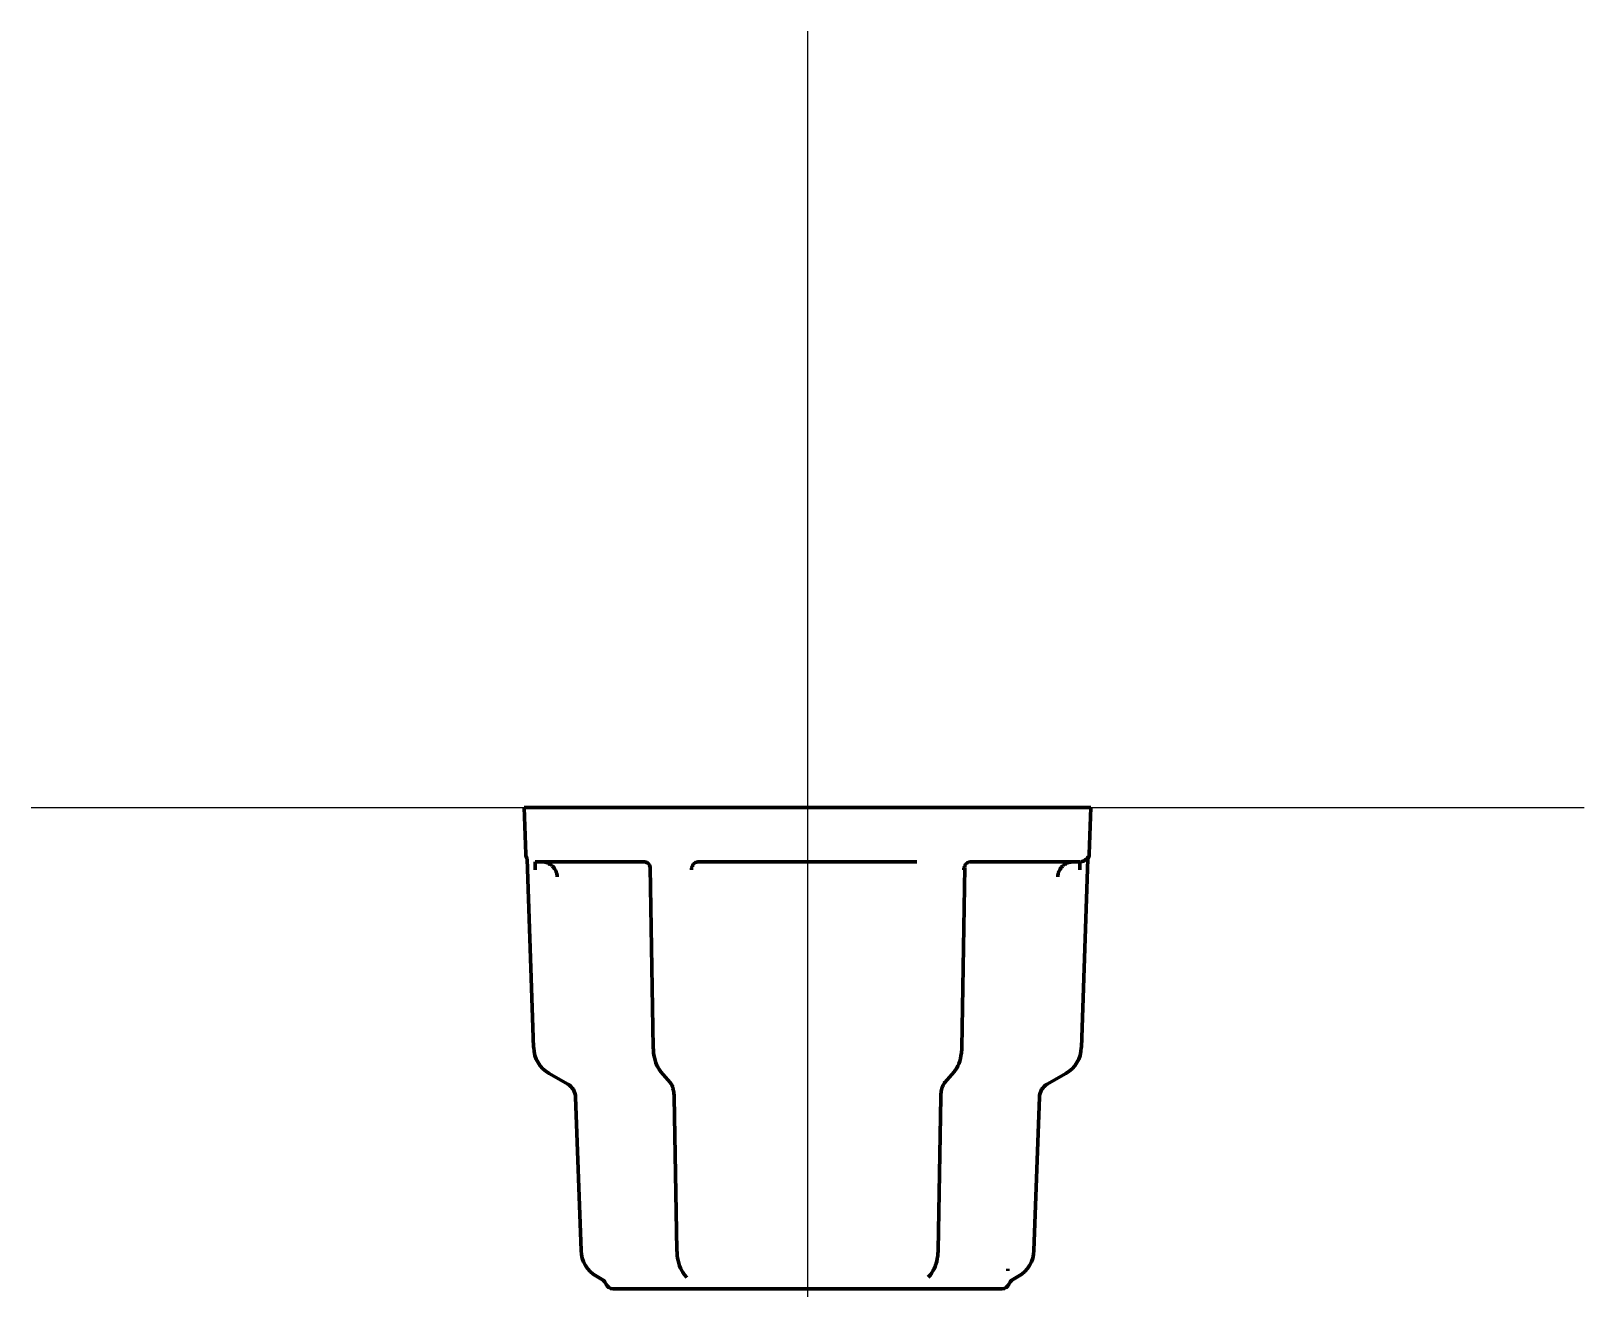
# Model space of a CAD drawing. Header units: inches. Extents: x -2405 to 7588, y 441 to 5654.
# Drawn here: x 2374.7 to 2474.7, y 1545.4 to 1626.4 of the extents above; entities that cross this region are included whole.
import ezdxf

# ---------------------------------------------------------------- set-up
doc = ezdxf.new("R2010")
doc.units = ezdxf.units.IN

# ---------------------------------------------------------------- blocks, each defined once
blk = doc.blocks.new('A$C773D0E90')
at = {"color": 4}
for p, q in [((0, 50), (0, -50)), ((-50, 0), (50, 0))]:
    blk.add_line(p, q, dxfattribs=at)

msp = doc.modelspace()

# ---------------------------------------------------------------- linework, layer by layer
at = {"linetype": 'Continuous', "lineweight": 70}
for p, q in [((2442.93, 1576.35), (2406.43, 1576.35)), ((2406.43, 1576.35), (2406.53, 1573.34)), ((2442.82, 1573.34), (2442.93, 1576.35)), ((2407.04, 1560.89), (2406.62, 1573.03)), ((2442.73, 1573.03), (2442.31, 1560.89)), ((2407.14, 1572.85), (2414.18, 1572.85)), ((2414.54, 1572.5), (2414.74, 1560.9)), ((2417.64, 1572.85), (2431.71, 1572.85)), ((2434.61, 1560.9), (2434.81, 1572.49)), ((2435.17, 1572.85), (2442.21, 1572.85)), ((2408.04, 1559.23), (2409.24, 1558.54)), ((2415.24, 1559.34), (2415.84, 1558.64)), ((2433.51, 1558.64), (2434.11, 1559.34)), ((2441.31, 1559.23), (2440.11, 1558.54)), ((2409.74, 1557.7), (2410.09, 1547.83)), ((2416.09, 1557.71), (2416.27, 1547.84)), ((2433.08, 1547.84), (2433.26, 1557.71)), ((2439.61, 1557.7), (2439.26, 1547.83)), ((2411.09, 1546.17), (2411.52, 1545.92)), ((2416.76, 1546.27), (2416.91, 1546.1)), ((2432.44, 1546.11), (2432.59, 1546.27)), ((2438.26, 1546.17), (2437.83, 1545.92)), ((2424.68, 1545.35), (2412.16, 1545.35)), ((2437.19, 1545.35), (2424.68, 1545.35))]:
    msp.add_line(p, q, dxfattribs=at)
for centre, radius, start, end in [((2407.03, 1573.35), 0.5, 182, 204.2309), ((2442.32, 1573.35), 0.5, 335.7765, 358), ((2409.04, 1560.96), 2, 182, 240), ((2440.31, 1560.96), 2, 300, 358), ((2408.74, 1557.67), 1, 2, 60), ((2440.61, 1557.67), 1, 120, 178), ((2412.09, 1547.9), 2, 182, 240), ((2437.26, 1547.9), 2, 300, 358), ((2412.16, 1545.85), 0.5, 200.0285, 270), ((2437.19, 1545.85), 0.5, 270, 339.9977)]:
    msp.add_arc(centre, radius, start, end, dxfattribs=at)
for centre, major_axis, start_param, end_param in [((2406.12, 1572.94), (0.5, 0.017), 6.26422, 6.67375), ((2443.23, 1572.94), (-0.5, 0.017), 5.89283, 6.30215), ((2411.22, 1545.51), (-0.25, -0.433), 2.43907, 3.14159), ((2438.13, 1545.51), (0.25, -0.433), 3.1416, 3.84409)]:
    msp.add_ellipse(centre, major_axis=major_axis, ratio=1, start_param=start_param, end_param=end_param, dxfattribs=at)
for points, knots in [([(2442.78, 1573.23), (2442.78, 1573.23), (2442.77, 1573.21), (2442.75, 1573.18), (2442.68, 1573.07), (2442.56, 1572.95), (2442.37, 1572.87), (2442.28, 1572.86), (2442.25, 1572.85)], [0, 0, 0, 0, 0.00478, 0.09703, 0.32666, 0.73147, 0.903, 1, 1, 1, 1]), ([(2407.14, 1572.35), (2407.14, 1572.39), (2407.14, 1572.42), (2407.14, 1572.48), (2407.14, 1572.51), (2407.14, 1572.57), (2407.14, 1572.6), (2407.14, 1572.66), (2407.14, 1572.68), (2407.14, 1572.73), (2407.14, 1572.75), (2407.14, 1572.79), (2407.14, 1572.8), (2407.14, 1572.83), (2407.14, 1572.84), (2407.14, 1572.85), (2407.14, 1572.85), (2407.14, 1572.85)], [0, 0, 0, 0, 0.12611, 0.12611, 0.25222, 0.25222, 0.37834, 0.37834, 0.50445, 0.50445, 0.63056, 0.63056, 0.75667, 0.75667, 0.88278, 0.88278, 1, 1, 1, 1]), ([(2408.56, 1571.89), (2408.56, 1571.95), (2408.55, 1572.02), (2408.53, 1572.11), (2408.52, 1572.14), (2408.5, 1572.19), (2408.5, 1572.2), (2408.49, 1572.23), (2408.48, 1572.25), (2408.45, 1572.32), (2408.42, 1572.37), (2408.37, 1572.44), (2408.36, 1572.45), (2408.34, 1572.48), (2408.33, 1572.49), (2408.3, 1572.53), (2408.28, 1572.55), (2408.21, 1572.62), (2408.16, 1572.66), (2408.09, 1572.7), (2408.08, 1572.71), (2408.05, 1572.72), (2408.01, 1572.75), (2407.94, 1572.78), (2407.88, 1572.8), (2407.83, 1572.82), (2407.81, 1572.82), (2407.78, 1572.83), (2407.77, 1572.83), (2407.69, 1572.85), (2407.63, 1572.85), (2407.56, 1572.85)], [0, 0, 0, 0, 0.125, 0.125, 0.1875, 0.1875, 0.21875, 0.21875, 0.25, 0.25, 0.375, 0.375, 0.40625, 0.40625, 0.4375, 0.4375, 0.5, 0.5, 0.625, 0.625, 0.65625, 0.65625, 0.6875, 0.75, 0.8125, 0.8125, 0.84375, 0.84375, 0.875, 0.875, 1, 1, 1, 1]), ([(2414.17, 1572.85), (2414.17, 1572.85), (2414.19, 1572.85), (2414.27, 1572.84), (2414.4, 1572.78), (2414.51, 1572.66), (2414.54, 1572.54), (2414.54, 1572.5), (2414.54, 1572.5)], [0, 0, 0, 0, 0.04294, 0.20207, 0.41981, 0.70784, 0.94696, 1, 1, 1, 1]), ([(2417.21, 1572.35), (2417.21, 1572.39), (2417.21, 1572.42), (2417.22, 1572.48), (2417.23, 1572.51), (2417.25, 1572.57), (2417.26, 1572.6), (2417.3, 1572.66), (2417.31, 1572.68), (2417.35, 1572.73), (2417.38, 1572.75), (2417.42, 1572.79), (2417.45, 1572.8), (2417.5, 1572.83), (2417.53, 1572.84), (2417.58, 1572.85), (2417.61, 1572.85), (2417.64, 1572.85)], [0, 0, 0, 0, 0.125, 0.125, 0.25, 0.25, 0.375, 0.375, 0.5, 0.5, 0.625, 0.625, 0.75, 0.75, 0.875, 0.875, 1, 1, 1, 1]), ([(2434.74, 1572.35), (2434.74, 1572.39), (2434.74, 1572.42), (2434.76, 1572.48), (2434.76, 1572.51), (2434.79, 1572.57), (2434.8, 1572.6), (2434.83, 1572.66), (2434.85, 1572.68), (2434.89, 1572.73), (2434.91, 1572.75), (2434.96, 1572.79), (2434.98, 1572.8), (2435.03, 1572.83), (2435.06, 1572.84), (2435.12, 1572.85), (2435.15, 1572.85), (2435.17, 1572.85)], [0, 0, 0, 0, 0.125, 0.125, 0.25, 0.25, 0.375, 0.375, 0.5, 0.5, 0.625, 0.625, 0.75, 0.75, 0.875, 0.875, 1, 1, 1, 1]), ([(2441.79, 1572.85), (2441.76, 1572.85), (2441.72, 1572.85), (2441.66, 1572.85), (2441.63, 1572.84), (2441.54, 1572.82), (2441.47, 1572.8), (2441.39, 1572.77), (2441.36, 1572.75), (2441.3, 1572.73), (2441.27, 1572.71), (2441.19, 1572.66), (2441.14, 1572.62), (2441.05, 1572.53), (2441.01, 1572.48), (2440.96, 1572.41), (2440.95, 1572.4), (2440.94, 1572.37), (2440.91, 1572.33), (2440.87, 1572.26), (2440.85, 1572.2), (2440.84, 1572.16), (2440.83, 1572.14), (2440.82, 1572.11), (2440.82, 1572.09), (2440.8, 1572.02), (2440.79, 1571.95), (2440.79, 1571.89)], [0, 0, 0, 0, 0.0625, 0.0625, 0.125, 0.125, 0.25, 0.25, 0.3125, 0.3125, 0.375, 0.375, 0.5, 0.5, 0.625, 0.625, 0.65625, 0.65625, 0.6875, 0.75, 0.8125, 0.8125, 0.84375, 0.84375, 0.875, 0.875, 1, 1, 1, 1]), ([(2442.21, 1572.35), (2442.21, 1572.39), (2442.21, 1572.42), (2442.21, 1572.48), (2442.21, 1572.51), (2442.21, 1572.57), (2442.21, 1572.6), (2442.21, 1572.66), (2442.21, 1572.68), (2442.21, 1572.73), (2442.21, 1572.75), (2442.21, 1572.79), (2442.21, 1572.8), (2442.21, 1572.83), (2442.21, 1572.84), (2442.21, 1572.85), (2442.21, 1572.85), (2442.21, 1572.85)], [0, 0, 0, 0, 0.12617, 0.12617, 0.25234, 0.25234, 0.37851, 0.37851, 0.50467, 0.50467, 0.63084, 0.63084, 0.75701, 0.75701, 0.88318, 0.88318, 1, 1, 1, 1]), ([(2414.74, 1560.9), (2414.75, 1560.67), (2414.8, 1560.21), (2414.99, 1559.68), (2415.17, 1559.42), (2415.24, 1559.34)], [0, 0, 0, 0, 0.36756, 0.78689, 1, 1, 1, 1]), ([(2434.11, 1559.34), (2434.24, 1559.49), (2434.45, 1559.84), (2434.58, 1560.42), (2434.61, 1560.78), (2434.61, 1560.9)], [0, 0, 0, 0, 0.38864, 0.80821, 1, 1, 1, 1]), ([(2415.84, 1558.64), (2415.87, 1558.61), (2415.93, 1558.52), (2416.02, 1558.27), (2416.08, 1557.98), (2416.09, 1557.79), (2416.09, 1557.71)], [0, 0, 0, 0, 0.25742, 0.52068, 0.81489, 1, 1, 1, 1]), ([(2433.26, 1557.71), (2433.26, 1557.85), (2433.28, 1558.1), (2433.37, 1558.41), (2433.46, 1558.58), (2433.5, 1558.63), (2433.51, 1558.64)], [0, 0, 0, 0, 0.31112, 0.63256, 0.89109, 1, 1, 1, 1]), ([(2416.27, 1547.84), (2416.27, 1547.61), (2416.32, 1547.14), (2416.51, 1546.61), (2416.69, 1546.35), (2416.76, 1546.27)], [0, 0, 0, 0, 0.36756, 0.78689, 1, 1, 1, 1]), ([(2432.59, 1546.27), (2432.71, 1546.42), (2432.92, 1546.78), (2433.06, 1547.35), (2433.08, 1547.72), (2433.08, 1547.84)], [0, 0, 0, 0, 0.38864, 0.80821, 1, 1, 1, 1])]:
    msp.add_open_spline(points, degree=3, knots=knots, dxfattribs=at)
msp.add_open_spline([(2437.58, 1546.65), (2437.58, 1546.61), (2437.57, 1546.56), (2437.57, 1546.52)], degree=3, dxfattribs=at)

# ---------------------------------------------------------------- block references
msp.add_blockref('A$C773D0E90', (2424.68, 1576.35))

doc.saveas('drawing.dxf')
